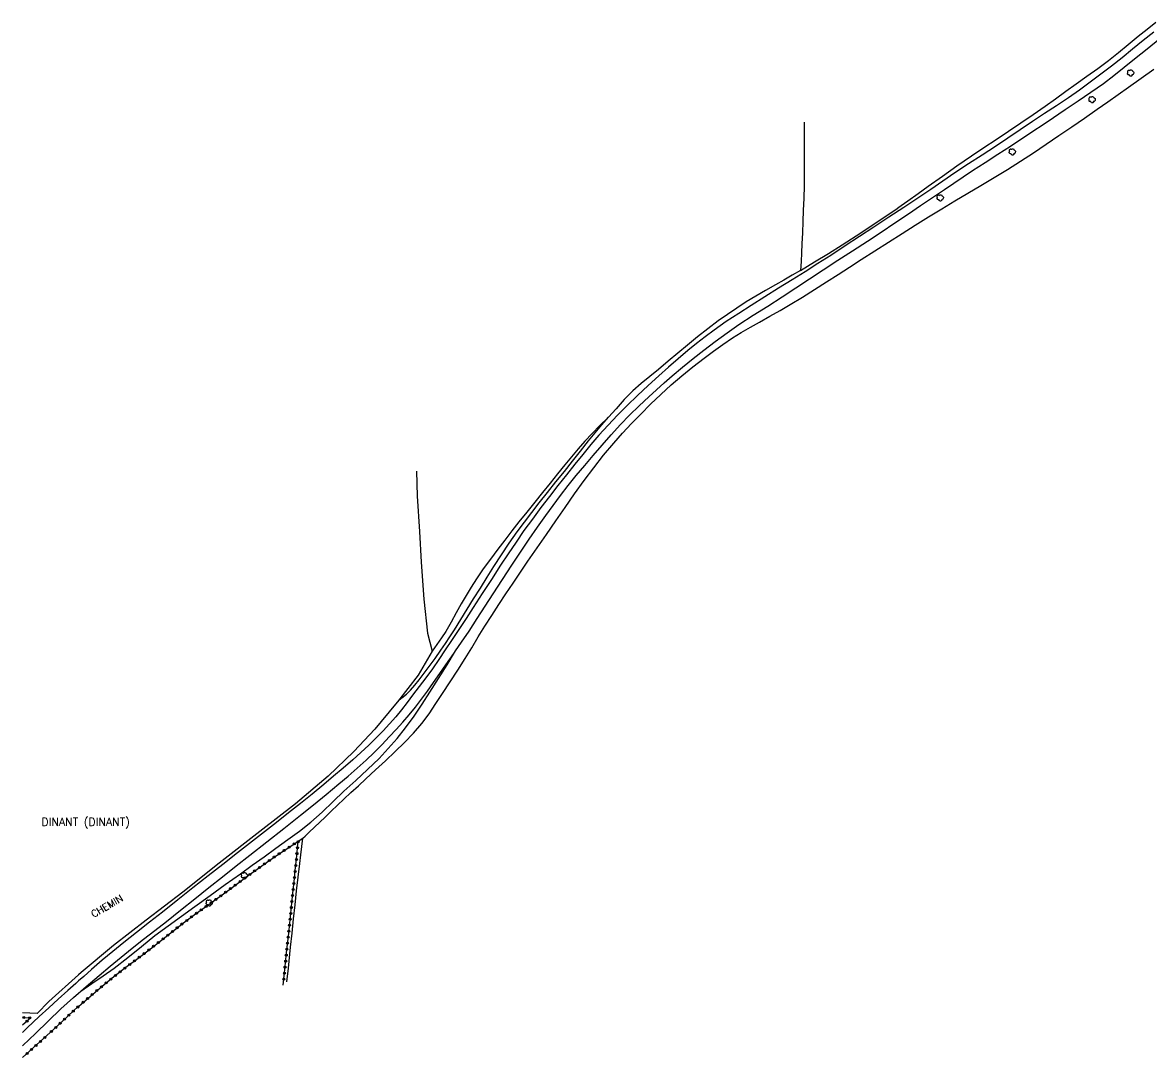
# Model space of a CAD drawing. Header units: millimetres. Extents: x 192000 to 193000, y 106000 to 107000.
# Drawn here: x 192000 to 192282, y 106187.5 to 106446 of the extents above; entities that cross this region are included whole.
import ezdxf
from ezdxf.enums import TextEntityAlignment as Align

# ---------------------------------------------------------------- set-up
doc = ezdxf.new("R2010")
doc.units = ezdxf.units.MM
doc.layers.get('0').update_dxf_attribs({"linetype": 'CONTINUOUS'})
for name, color, linetype in [('W0071', 7, 'CONTINUOUS'), ('W0211', 2, 'CONTINUOUS'), ('W0214', 2, 'CONTINUOUS'), ('W0300', 7, 'CONTINUOUS'), ('W0322', 7, 'CONTINUOUS'), ('W0323', 7, 'CONTINUOUS'), ('W0330', 7, 'CONTINUOUS'), ('W0980', 7, 'CONTINUOUS'), ('W0989', 7, 'CONTINUOUS')]:
    doc.layers.add(name, color=color, linetype=linetype)
doc.styles.get("Standard").update_dxf_attribs({"font": 'romans.shx', "width": 0.85})

# ---------------------------------------------------------------- blocks, each defined once
blk = doc.blocks.new('T300')
for p, q in [((-0.8, 0.51), (-0.86, 0.34)), ((-0.86, 0.34), (-0.86, 0.17)), ((-0.86, 0.17), (-0.74, 0.06)), ((-0.69, 0.63), (-0.8, 0.51)), ((-0.8, -0.06), (-0.74, 0.06)), ((-0.74, 0.06), (-0.69, 0.11)), ((-0.57, 0.69), (-0.69, 0.63)), ((-0.46, 0.69), (-0.57, 0.69)), ((-0.29, 0.63), (-0.46, 0.69)), ((-0.29, 0.63), (-0.17, 0.74)), ((-0.23, 0.57), (-0.29, 0.63)), ((-0.17, 0.74), (-0.06, 0.8)), ((-0.06, 0.8), (0.06, 0.8)), ((0.06, 0.8), (0.23, 0.74)), ((0.23, 0.74), (0.34, 0.63)), ((0.34, 0.63), (0.4, 0.51)), ((0.46, 0.46), (0.34, 0.46)), ((0.4, 0.51), (0.4, 0.46)), ((0.57, 0.4), (0.46, 0.46)), ((0.57, 0.4), (0.69, 0.29)), ((0.69, 0.29), (0.74, 0.17)), ((0.74, 0.06), (0.69, -0.17)), ((0.74, 0.17), (0.74, 0.06)), ((-0.8, -0.17), (-0.8, -0.06)), ((-0.8, -0.23), (-0.8, -0.17)), ((-0.74, -0.34), (-0.8, -0.23)), ((-0.69, -0.4), (-0.74, -0.34)), ((-0.51, -0.46), (-0.69, -0.4)), ((-0.4, -0.46), (-0.51, -0.46)), ((-0.4, -0.46), (-0.34, -0.46)), ((-0.34, -0.46), (-0.34, -0.4)), ((-0.34, -0.51), (-0.34, -0.46)), ((-0.29, -0.63), (-0.34, -0.51)), ((-0.17, -0.74), (-0.29, -0.63)), ((-0.06, -0.8), (-0.17, -0.74)), ((0.06, -0.8), (-0.06, -0.8)), ((0.17, -0.74), (0.06, -0.8)), ((0.23, -0.69), (0.17, -0.74)), ((0.29, -0.46), (0.23, -0.46)), ((0.29, -0.63), (0.23, -0.69)), ((0.46, -0.4), (0.29, -0.46)), ((0.34, -0.51), (0.29, -0.63)), ((0.34, -0.51), (0.34, -0.46)), ((0.57, -0.34), (0.46, -0.4)), ((0.63, -0.29), (0.57, -0.34)), ((0.69, -0.17), (0.63, -0.29))]:
    blk.add_line(p, q)
blk = doc.blocks.new('t323o')
at = {"color": 0, "linetype": 'Continuous'}
for radius in [0.25, 0.15]:
    blk.add_circle((0, 0), radius, dxfattribs=at)
blk = doc.blocks.new('t322o')
at = {"color": 0, "linetype": 'Continuous'}
for radius in [0.25, 0.15]:
    blk.add_circle((0, 0), radius, dxfattribs=at)

msp = doc.modelspace()

# ---------------------------------------------------------------- linework, layer by layer
at = {"layer": 'W0071'}
for points in [[(192282.59, 106443.67), (192279.97, 106441.53), (192277.33, 106439.39), (192274.7, 106437.28), (192272.06, 106435.18), (192269.39, 106433.12), (192266.73, 106431.14), (192264.03, 106429.2), (192261.31, 106427.29), (192258.34, 106425.29), (192255.33, 106423.33), (192252.34, 106421.36), (192249.25, 106419.28), (192246.18, 106417.19), (192243.09, 106415.12), (192239.71, 106412.92), (192236.32, 106410.74), (192232.95, 106408.52), (192229.92, 106406.47), (192226.91, 106404.39), (192223.89, 106402.33), (192220.17, 106399.85), (192216.43, 106397.4), (192212.69, 106394.95), (192209.11, 106392.6), (192205.52, 106390.24), (192201.94, 106387.89), (192198.71, 106385.85), (192195.48, 106383.82), (192192.25, 106381.78), (192188.83, 106379.67), (192185.41, 106377.55), (192182.02, 106375.4), (192178.91, 106373.4), (192175.82, 106371.35), (192172.79, 106369.23), (192170.57, 106367.57), (192168.39, 106365.86), (192166.24, 106364.12), (192163.78, 106362.06), (192161.37, 106359.96), (192158.98, 106357.83), (192156.3, 106355.38), (192153.65, 106352.9), (192151.05, 106350.37), (192148.65, 106347.96), (192146.29, 106345.51), (192144, 106343.01), (192141.96, 106340.62), (192139.98, 106338.18), (192138.01, 106335.72), (192135.87, 106333.07), (192133.75, 106330.39), (192131.66, 106327.7), (192129.49, 106324.88), (192127.36, 106322.03), (192125.27, 106319.15), (192123.29, 106316.28), (192121.35, 106313.38), (192119.42, 106310.47), (192117.13, 106306.96), (192114.86, 106303.45), (192112.59, 106299.93), (192110.79, 106297.18), (192108.98, 106294.43), (192107.17, 106291.69), (192105.59, 106289.32), (192104, 106286.95), (192102.38, 106284.61), (192100.76, 106282.39), (192099.12, 106280.19), (192097.45, 106278.01), (192096.06, 106276.2), (192094.66, 106274.41), (192093.22, 106272.65), (192091.67, 106270.89), (192090.07, 106269.16), (192088.44, 106267.47), (192086.5, 106265.58), (192084.51, 106263.74), (192082.49, 106261.92), (192080.12, 106259.83), (192077.71, 106257.77), (192075.29, 106255.74), (192072.37, 106253.34), (192069.43, 106250.97), (192066.47, 106248.61), (192063.46, 106246.25), (192060.44, 106243.9), (192057.41, 106241.56), (192053.72, 106238.67), (192050.03, 106235.77), (192046.34, 106232.87), (192042.55, 106229.87), (192038.76, 106226.87), (192034.96, 106223.86), (192031.73, 106221.32), (192028.49, 106218.79), (192025.27, 106216.23), (192022.58, 106214.02), (192019.91, 106211.8), (192017.26, 106209.54), (192015.27, 106207.8), (192014, 106206.68)], [(192111.61, 106294.06), (192113.59, 106297.16), (192115.57, 106300.27), (192117.56, 106303.36), (192119.88, 106306.93), (192122.21, 106310.49), (192124.57, 106314.02), (192126.59, 106317.01), (192128.64, 106319.99), (192130.72, 106322.94), (192132.54, 106325.44), (192134.38, 106327.93), (192136.28, 106330.38), (192138.33, 106332.91), (192140.43, 106335.4), (192142.56, 106337.88), (192144.78, 106340.49), (192147.03, 106343.08), (192149.34, 106345.62), (192151.66, 106347.99), (192154.04, 106350.3), (192156.46, 106352.57), (192158.38, 106354.33), (192160.32, 106356.06), (192162.28, 106357.77), (192164.87, 106359.96), (192167.5, 106362.11), (192170.16, 106364.21), (192173.05, 106366.4), (192175.99, 106368.54), (192178.96, 106370.62), (192182.54, 106372.97), (192186.18, 106375.24), (192189.8, 106377.54), (192193.2, 106379.78), (192196.59, 106382.04), (192199.99, 106384.29), (192203.67, 106386.68), (192207.37, 106389.05), (192211.05, 106391.44), (192214.49, 106393.71), (192217.91, 106396.01), (192221.33, 106398.31), (192224.33, 106400.33), (192227.33, 106402.36), (192230.33, 106404.38), (192232.65, 106405.95), (192234.98, 106407.51), (192237.31, 106409.07), (192240.46, 106411.12), (192243.62, 106413.15), (192246.78, 106415.19), (192251.37, 106418.23), (192255.94, 106421.29), (192260.51, 106424.37), (192263.7, 106426.49), (192266.88, 106428.63), (192270.01, 106430.83), (192272.64, 106432.83), (192275.24, 106434.89), (192277.83, 106436.96), (192280.98, 106439.5), (192284.12, 106442.06)], [(192014, 106203.62), (192014.53, 106204.09), (192015.9, 106205.29), (192019.11, 106208.04), (192021.85, 106210.34), (192024.61, 106212.6), (192027.39, 106214.85), (192030.23, 106217.08), (192033.08, 106219.29), (192035.93, 106221.51), (192039.47, 106224.33), (192043, 106227.16), (192046.53, 106229.99), (192049.95, 106232.68), (192053.37, 106235.37), (192056.78, 106238.06), (192061.02, 106241.38), (192065.25, 106244.71), (192069.45, 106248.07), (192072.66, 106250.66), (192075.85, 106253.26), (192079.01, 106255.9), (192081.32, 106257.83), (192083.62, 106259.77), (192085.86, 106261.78), (192087.84, 106263.7), (192089.78, 106265.67), (192091.68, 106267.68), (192093.36, 106269.47), (192095.01, 106271.29), (192096.61, 106273.15), (192098.16, 106275.07), (192099.66, 106277.04), (192101.13, 106279.02), (192102.7, 106281.22), (192104.23, 106283.43), (192105.76, 106285.65), (192107.71, 106288.46), (192108.15, 106289.08), (192109.67, 106291.26), (192111.61, 106294.06)], [(192014, 106206.68), (192013.29, 106206.05), (192011.32, 106204.29), (192008.93, 106202.13), (192006.54, 106199.96), (192004.17, 106197.77), (192001.18, 106194.93), (192000, 106193.78)], [(192000, 106190.45), (192000.05, 106190.49), (192003.24, 106193.54), (192006.4, 106196.62), (192009.59, 106199.67), (192012.73, 106202.5), (192014, 106203.62)]]:
    msp.add_lwpolyline(points, dxfattribs=at)
at = {"layer": 'W0211'}
for points in [[(192283.16, 106446.05), (192280.92, 106444.3), (192278.7, 106442.53), (192276.23, 106440.51), (192273.77, 106438.46), (192271.27, 106436.46), (192268.61, 106434.5), (192265.92, 106432.59), (192263.22, 106430.67), (192260.65, 106428.81), (192258.08, 106426.93), (192255.49, 106425.09), (192252.44, 106422.97), (192249.38, 106420.88), (192246.31, 106418.81), (192243.23, 106416.77), (192240.14, 106414.75), (192237.07, 106412.7), (192233.45, 106410.18), (192229.86, 106407.62), (192226.28, 106405.07), (192223.74, 106403.27), (192221.2, 106401.47), (192218.66, 106399.67)], [(192068.86, 106241.54), (192070.03, 106242.34), (192070.56, 106242.84), (192071.08, 106243.35), (192071.61, 106243.85), (192072.93, 106245.1), (192074.26, 106246.34), (192075.58, 106247.59), (192077.13, 106249.08), (192078.67, 106250.58), (192080.23, 106252.07), (192082.05, 106253.75), (192083.89, 106255.42), (192085.72, 106257.1), (192088.19, 106259.37), (192090.65, 106261.64), (192093.07, 106263.96), (192095.38, 106266.23), (192097.64, 106268.54), (192099.76, 106270.97), (192101.55, 106273.4), (192103.23, 106275.94), (192104.89, 106278.48), (192106.81, 106281.38), (192108.71, 106284.28), (192110.61, 106287.19), (192112.23, 106289.89), (192113.85, 106292.6), (192115.5, 106295.28), (192117.22, 106297.97), (192118.97, 106300.65), (192120.73, 106303.31), (192122.55, 106306.05), (192124.38, 106308.79), (192126.22, 106311.51), (192128.55, 106314.87), (192130.89, 106318.21), (192133.24, 106321.55), (192135.57, 106324.93), (192137.9, 106328.3), (192140.29, 106331.62), (192142.69, 106334.81), (192145.15, 106337.95), (192147.7, 106341.02), (192149.88, 106343.47), (192152.13, 106345.88), (192154.42, 106348.24), (192156.9, 106350.72), (192159.44, 106353.16), (192162.04, 106355.52), (192164.73, 106357.83), (192167.49, 106360.07), (192170.29, 106362.24), (192172.6, 106363.97), (192174.94, 106365.66), (192177.33, 106367.27), (192179.56, 106368.64), (192181.82, 106369.95), (192184.1, 106371.25), (192186.66, 106372.7), (192189.24, 106374.14), (192191.79, 106375.61), (192194.83, 106377.47), (192197.85, 106379.37), (192200.85, 106381.29), (192203.74, 106383.13), (192206.62, 106384.98), (192209.5, 106386.83), (192212.9, 106389), (192216.31, 106391.17), (192219.72, 106393.33), (192223.04, 106395.42), (192226.36, 106397.49), (192229.69, 106399.55), (192232.92, 106401.49), (192236.15, 106403.42), (192239.39, 106405.35), (192242.71, 106407.37), (192246.04, 106409.38), (192249.33, 106411.43), (192252.55, 106413.52), (192255.74, 106415.66), (192258.92, 106417.81), (192262.13, 106420), (192265.32, 106422.21), (192268.51, 106424.44), (192271.1, 106426.26), (192273.7, 106428.1), (192276.29, 106429.93), (192279.45, 106432.15), (192282.61, 106434.37)], [(192093.69, 106276.4), (192094.79, 106277.35), (192095.89, 106278.31), (192096.93, 106279.32), (192098.04, 106280.57), (192099.07, 106281.9), (192100.09, 106283.23), (192101.59, 106285.21), (192103.05, 106287.23), (192104.49, 106289.26), (192105.65, 106290.94), (192106.78, 106292.63), (192107.9, 106294.34), (192109.52, 106296.9), (192111.11, 106299.49), (192112.69, 106302.08), (192114.37, 106304.8), (192116.05, 106307.52), (192117.77, 106310.21), (192119.66, 106313.11), (192121.59, 106315.97), (192123.58, 106318.8), (192125.38, 106321.25), (192127.23, 106323.67), (192129.1, 106326.07), (192131.17, 106328.69), (192133.26, 106331.29), (192135.35, 106333.9), (192137.36, 106336.46), (192139.36, 106339.02), (192141.39, 106341.57), (192143.04, 106343.56), (192144.69, 106345.54), (192146.35, 106347.52)]]:
    msp.add_lwpolyline(points, dxfattribs=at)
at = {"layer": 'W0214'}
msp.add_lwpolyline([(192014.53, 106204.09), (192017.33, 106205.99), (192020.14, 106207.89), (192022.9, 106209.84), (192026.33, 106212.51), (192029.69, 106215.27), (192033.08, 106217.98), (192036.39, 106220.44), (192039.72, 106222.86), (192043.06, 106225.27), (192046.85, 106228), (192050.64, 106230.72), (192054.43, 106233.44), (192057.38, 106235.55), (192060.34, 106237.67), (192063.28, 106239.8), (192066.23, 106241.94), (192069.17, 106244.1), (192072.03, 106246.35), (192074.85, 106248.85), (192077.58, 106251.46), (192080.3, 106254.07), (192083.26, 106256.75), (192086.21, 106259.43), (192089.05, 106262.22), (192091.34, 106264.7), (192093.56, 106267.25), (192095.68, 106269.88), (192097.8, 106272.78), (192099.82, 106275.77), (192101.78, 106278.79), (192103.94, 106282.2), (192106.04, 106285.64), (192108.15, 106289.08)], dxfattribs=at)
at = {"layer": 'W0322'}
for points in [[(192014, 106200.32), (192014.06, 106200.38), (192016.93, 106202.88), (192019.85, 106205.33), (192022.8, 106207.73), (192025.82, 106210.07), (192028.89, 106212.36), (192031.93, 106214.66), (192034.7, 106216.84), (192037.45, 106219.03), (192040.22, 106221.18), (192043.24, 106223.4), (192046.29, 106225.58), (192049.32, 106227.76), (192051.66, 106229.49), (192053.99, 106231.23), (192056.33, 106232.95), (192058.61, 106234.6), (192060.91, 106236.23), (192063.23, 106237.84), (192065.1, 106239.09), (192066.98, 106240.31), (192068.86, 106241.54)], [(192006.09, 106193), (192008.74, 106195.47), (192011.38, 106197.95), (192014, 106200.32)]]:
    msp.add_lwpolyline(points, dxfattribs=at)
at = {"layer": 'W0323'}
for points in [[(192065.08, 106205.63), (192065.41, 106208.67), (192065.95, 106213.64), (192066.48, 106218.61), (192066.83, 106221.92), (192067.17, 106225.24), (192067.51, 106228.55), (192067.82, 106231.4), (192068.12, 106234.26), (192068.42, 106237.12), (192068.57, 106238.59), (192068.72, 106240.07), (192068.86, 106241.54)], [(192000, 106197.54), (192002.04, 106197.42), (192000, 106195.58)], [(192006.09, 106193), (192002.64, 106189.91), (192000, 106187.55)]]:
    msp.add_lwpolyline(points, dxfattribs=at)
at = {"layer": 'W0330'}
for points in [[(192195.28, 106421.13), (192195.29, 106420.83), (192195.3, 106417.87), (192195.3, 106414.68), (192195.3, 106411.48), (192195.28, 106408.29), (192195.23, 106405.23), (192195.15, 106402.17), (192195.05, 106399.11), (192194.94, 106396.32), (192194.82, 106393.54), (192194.68, 106390.76), (192194.58, 106388.55), (192194.48, 106386.35), (192194.37, 106384.15)], [(192194.37, 106384.15), (192197.84, 106386.27), (192201.31, 106388.38), (192204.76, 106390.52), (192209.42, 106393.53), (192214.04, 106396.6), (192218.66, 106399.67)], [(192194.37, 106384.15), (192192.27, 106382.94), (192190.18, 106381.72), (192188.08, 106380.5), (192185.63, 106379.11), (192183.18, 106377.71), (192180.77, 106376.26), (192178.42, 106374.73), (192176.1, 106373.14), (192173.81, 106371.51), (192171.2, 106369.54), (192168.64, 106367.51), (192166.1, 106365.46), (192163.67, 106363.46), (192161.27, 106361.43), (192158.87, 106359.4), (192156.72, 106357.64), (192154.56, 106355.87), (192152.47, 106354.03), (192150.32, 106351.86), (192148.26, 106349.59), (192146.35, 106347.52), (192146.18, 106347.34), (192144.26, 106345.39), (192142.33, 106343.44), (192140.45, 106341.46), (192138.77, 106339.54), (192137.13, 106337.58), (192135.5, 106335.61), (192133.63, 106333.3), (192131.78, 106330.98), (192129.92, 106328.65), (192127.94, 106326.22), (192125.96, 106323.78), (192124, 106321.33), (192122.22, 106319.06), (192120.47, 106316.77), (192118.73, 106314.47), (192116.91, 106312.04), (192115.1, 106309.59), (192113.37, 106307.08), (192112.08, 106305.04), (192110.83, 106302.96), (192109.61, 106300.87), (192108.32, 106298.57), (192107.05, 106296.24), (192105.71, 106293.97), (192104.62, 106292.32), (192103.48, 106290.68), (192102.34, 106289.05), (192098.81, 106283.05), (192093.69, 106276.4), (192093.2, 106275.76), (192088, 106269.56), (192082.79, 106263.93), (192076.36, 106257.82), (192068.15, 106250.91)], [(192098.44, 106333.98), (192098.61, 106327.72), (192099.19, 106318.92), (192099.6, 106311.28), (192100.26, 106302.05), (192101.18, 106293.55), (192102.34, 106289.05)], [(192068.15, 106250.91), (192059.25, 106243.95), (192049.09, 106236.08), (192040.01, 106228.8), (192030.84, 106221.81), (192022.72, 106215.54), (192014.66, 106208.76), (192014, 106208.17)], [(192066.05, 106206.43), (192066.42, 106209.88), (192066.97, 106215.08), (192067.34, 106218.62), (192067.71, 106222.16), (192068.08, 106225.69), (192068.47, 106229.13), (192068.87, 106232.57), (192069.27, 106236.01), (192069.52, 106238.12), (192069.78, 106240.23), (192070.03, 106242.34)], [(192014, 106208.17), (192006.54, 106201.48), (192003.64, 106198.49), (192000, 106198.72)]]:
    msp.add_lwpolyline(points, dxfattribs=at)

# ---------------------------------------------------------------- block references
at = {"layer": 'W0300'}
for p in [(192276.87, 106433.42), (192267.25, 106426.76), (192247.32, 106413.73), (192229.31, 106402.24), (192055.48, 106232.9), (192046.7, 106226.13)]:
    msp.add_blockref('T300', p, dxfattribs=at)
at = {"layer": 'W0322'}
for p, rotation in [((192064.13, 106238.44), 33.74665593211081), ((192065.38, 106239.27), 33.14568916095197), ((192066.63, 106240.09), 33.14568916095197), ((192067.89, 106240.91), 33.15963169169516), ((192060.42, 106235.88), 35.43140405551045), ((192061.65, 106236.74), 34.69900932287589), ((192062.88, 106237.6), 34.69900932287589), ((192056.76, 106233.26), 35.8092868974805), ((192057.98, 106234.14), 35.8092868974805), ((192059.2, 106235.01), 35.43140405551045), ((192053.14, 106230.6), 36.68444952016991), ((192054.34, 106231.49), 36.28989682663754), ((192055.55, 106232.38), 36.28989682663754), ((192048.31, 106227.03), 35.7618357558169), ((192049.52, 106227.91), 36.51476306463017), ((192050.73, 106228.81), 36.51476306463017), ((192051.94, 106229.7), 36.68444952016991), ((192044.65, 106224.41), 35.53234116764993), ((192045.87, 106225.28), 35.53234116764993), ((192047.09, 106226.16), 35.7618357558169), ((192041.01, 106221.76), 36.33117769544888), ((192042.22, 106222.65), 36.33117769544888), ((192043.43, 106223.54), 35.53234116764993), ((192037.44, 106219.03), 38.5452881045374), ((192038.63, 106219.95), 37.79920130128869), ((192039.81, 106220.87), 37.79920130128869), ((192033.92, 106216.23), 38.22955698862582), ((192035.1, 106217.16), 38.5452881045374), ((192036.27, 106218.09), 38.5452881045374), ((192030.36, 106213.47), 37.09167118444778), ((192031.56, 106214.38), 37.09167118444778), ((192032.74, 106215.3), 38.22955698862582), ((192026.76, 106210.77), 36.75003217308632), ((192027.96, 106211.67), 36.75003217308632), ((192029.16, 106212.57), 37.09167118444778), ((192023.19, 106208.03), 37.71850645642439), ((192024.38, 106208.95), 37.71850645642439), ((192025.56, 106209.87), 37.71850645642439), ((192019.69, 106205.2), 40.10818004557524), ((192020.86, 106206.15), 39.13475418174003), ((192022.02, 106207.1), 39.13475418174003), ((192016.26, 106202.29), 41.02588150516824), ((192017.4, 106203.27), 40.10818004557524), ((192018.55, 106204.24), 40.10818004557524), ((192012.68, 106199.13), 42.21260494573244), ((192013.8, 106200.14), 42.21260494573244), ((192015.13, 106201.31), 41.02588150516824), ((192009.38, 106196.07), 43.08674811693731), ((192010.48, 106197.1), 43.08674811693731), ((192011.57, 106198.12), 42.21260494573244), ((192007.19, 106194.02), 43.0975571111429), ((192008.28, 106195.05), 43.0975571111429)]:
    msp.add_blockref('t322o', p, dxfattribs=dict(at, rotation=rotation))
at = {"layer": 'W0323'}
for p, rotation in [((192068.85, 106241.43), 84.3893524353226), ((192068.56, 106238.45), 84.27017751099427), ((192068.7, 106239.94), 84.38935243414868), ((192068.41, 106236.96), 84.02544604767708), ((192068.09, 106233.97), 83.84269228881028), ((192068.25, 106235.46), 84.02544604767708), ((192067.77, 106230.99), 83.88449643348783), ((192067.93, 106232.48), 83.84269228881028), ((192067.45, 106228.01), 84.07202832716646), ((192067.61, 106229.5), 83.88449643348783), ((192067.15, 106225.02), 84.14223164748128), ((192067.3, 106226.51), 84.07202832716646), ((192066.84, 106222.04), 84.14223164748128), ((192066.99, 106223.53), 84.14223164748128), ((192066.53, 106219.05), 84.07202832769029), ((192066.68, 106220.55), 84.07202832769029), ((192066.21, 106216.07), 83.91420698173917), ((192066.37, 106217.56), 83.91420698173917), ((192065.89, 106213.09), 83.79779079732008), ((192066.05, 106214.58), 83.91420698173917), ((192065.57, 106210.11), 83.79779079732008), ((192065.73, 106211.6), 83.79779079732008), ((192065.41, 106208.61), 83.81042306915388), ((192065.25, 106207.12), 83.81042306915388), ((192000.29, 106197.52), 356.6596779204123), ((192001.11, 106196.58), 222.1630371612034), ((192001.78, 106197.43), 356.6596779204123), ((192003.35, 106190.55), 221.829880206015), ((192004.47, 106191.55), 221.829880206015), ((192005.59, 106192.55), 221.829880206015), ((192001.12, 106188.55), 221.821626194685), ((192002.24, 106189.55), 221.821626194685)]:
    msp.add_blockref('t323o', p, dxfattribs=dict(at, rotation=rotation))

# ---------------------------------------------------------------- texts
at = {"layer": 'W0980'}
msp.add_text('DINANT (DINANT)', height=2, dxfattribs=at).set_placement((192015.77, 106246.23), align=Align.MIDDLE)
at = {"layer": 'W0989'}
msp.add_text('CHEMIN', height=1.75, rotation=30.2802, dxfattribs=at).set_placement((192017.76, 106222.39))

doc.saveas('drawing.dxf')
